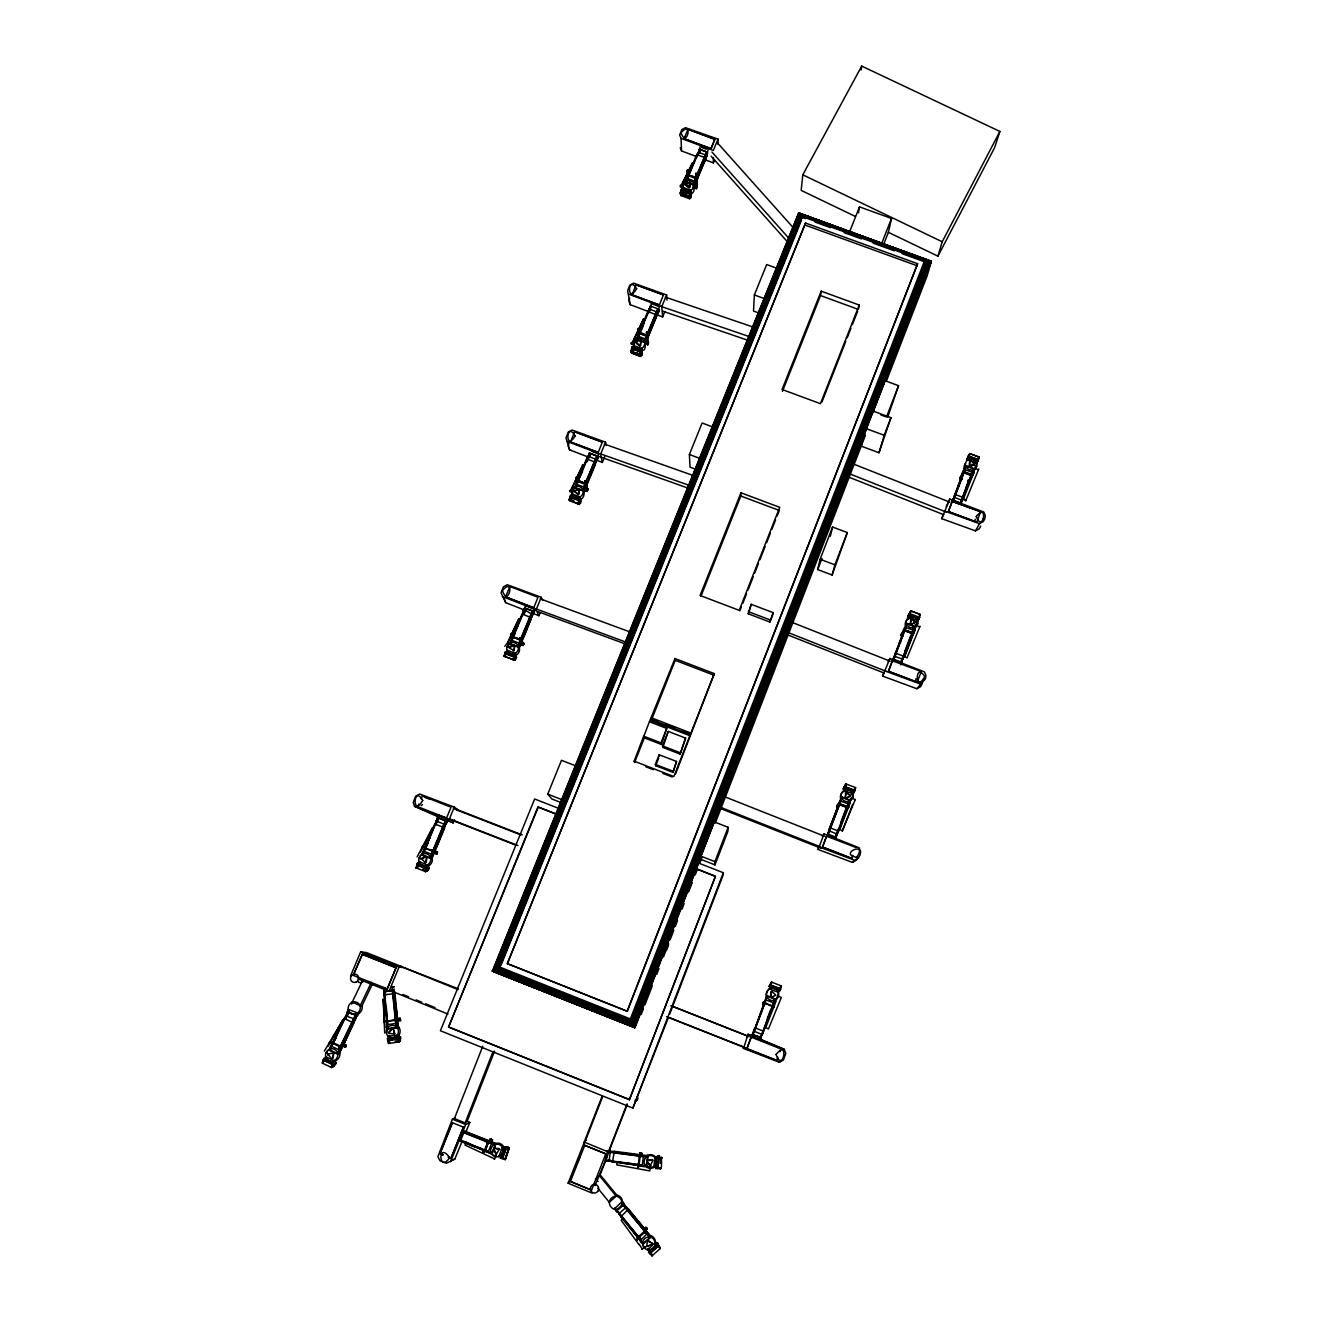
<?xml version="1.0" encoding="UTF-8"?>
<svg xmlns="http://www.w3.org/2000/svg" width="1322" height="1322" viewBox="0 0 1322 1322"><rect width="100%" height="100%" fill="white"/><g stroke="black" fill="none" stroke-linecap="round" stroke-linejoin="round"><path stroke-width="1.5" d="M443.548 826.2L444.506 828.101L443.382 826.134L445.415 826.035L444.423 824.085M444.374 824.151C450.703 823.474 442.242 818.847 446.291 823.903M975.438 465.493L975.421 468.484L976.594 466.088L975.553 466.055M648.259 313.43L648.276 310.62M649.052 311.513L649.251 308.637L649.796 311.133M649.218 311.562L649.069 308.72M649.846 309.612C650.49 308.29 649.647 303.845 649.994 309.679M656.885 315.941L656.059 313.347L656.158 317.693L644.64 345.604M657.811 309.728C658.092 322.485 656.571 303.102 658.488 312.108M851.038 798.141L852.095 798.174L852.855 793.911A6.693 6.593 43.8 0 0 845.204 789.812L844.527 790.887A6.66 6.56 43.9 0 0 840.544 798.455L841.189 797.414A6.693 6.593 43.7 0 1 845.204 789.812M384.719 1033.044L383.182 999.118L384.9 1027.524M386.619 1033.176L388.024 1027.128A7.023 6.742 -62.5 0 0 387.842 1036.2A7.023 6.742 -62.4 0 0 396.699 1036.084A7.023 6.742 -62.4 0 0 396.881 1027.012L398.6 1026.847A6.99 6.709 -62.5 0 1 398.434 1035.87M776.758 998.556L778.542 992.574A6.924 6.775 81.8 0 1 774.395 1000.506L774.097 1000.473M873.148 411.687L931.299 261.211L798.637 212.925L931.299 261.525L927.168 275.736L886.285 381.347M865.679 430.939L634.56 1027.739L492.346 971.026L635.072 1027.558L698.644 863.084L723.332 872.735L723.25 874.751L669.593 1014.371M700.957 596.189L740.816 496.014L740.964 492.776L779.716 507.318L739.196 610.334L700.082 595.495L740.964 492.776M697.058 156.921L697.223 153.666M777.386 268.465L766.677 264.549L754.35 294.955L753.523 311.067L758.778 312.984M698.594 153.236L698.793 149.865L699.239 153.154M698.743 153.286L698.974 149.915M400.004 1019.08L398.252 1018.485L400.417 1019.84L393.89 1020.402L400.169 1018.237M398.633 1020.931L398.517 1018.469M693.439 184.485L685.457 181.56L696.793 154.624L704.758 157.533L693.439 184.485L693.554 188.286L704.758 161.301L705.039 156.36L705.469 159.631L704.923 156.31M712.988 821.408L728.141 827.291L727.893 831.389L714.971 864.885L700.148 859.085M705.634 154.624L705.485 159.648M706.097 157.632L706.394 152.79M522.487 613.094C529.164 617.357 514.836 602.683 531.527 614.152L532.039 617.11M523.495 611.144L524.751 611.921L524.223 609.012L525.776 609.987L524.19 609.062M646.458 1246.464L647.863 1240.185L652.143 1243.258L651.961 1244.646L646.458 1246.464L651.961 1244.646M748.219 613.788L751.243 604.336L773.073 612.615L772.759 614.747L769.916 622.034L748.219 613.788L751.243 604.336M530.535 616.019L531.18 619.076L531.378 613.986M532.32 612.185L533.543 612.978M532.716 615.011C530.568 607.029 534.997 618.597 531.361 614.086M969.142 466.302L969.555 461.692L970.728 460.552L974.611 464.154L969.869 466.815L969.918 460.899M974.231 464.947L974.678 463.311M983.105 518.571L982.791 520.24M399.938 1036.812L400.384 1040.53L398.914 1042L388.288 1043.488L387.726 1038.497L398.335 1037.01L398.418 1039.109L388.618 1040.48L388.817 1038.348M909.982 624.149L911.536 618.448L915.468 622.166L910.726 624.662L910.726 618.795M915.171 622.728L915.535 621.29M844.89 797.827L846.411 792.208L850.377 796.059L845.634 798.372L845.568 792.572M850.178 796.373L850.459 795.15M888.318 232.308L937.926 256.154L994.574 147.75L999.895 131.44L861.713 66.1L802.785 174.818L801.182 190.385L855.251 216.395M770.329 996.755L771.8 991.219L775.832 995.235L771.09 997.317L770.957 991.599M507.318 963.688L805.528 223.038L917.617 263.722L627.322 1011.297L507.318 963.688L805.528 223.038M587.464 461.543L587.018 457.924L587.298 461.477M587.844 455.958L589.05 457.726M588.885 453.925L588.934 457.66M763.158 1031.077L763.224 1032.267M689.952 187.443L690.431 181.94L685.358 184.006L689.159 187.774L690.431 181.94M762.397 1034.482L763.058 1032.201M595.71 458.817L595.941 462.551L596.751 456.883L597.726 458.668L596.685 457.048M596.123 462.485L595.892 458.965M689.159 187.774L685.407 185.179L685.457 183.213M636.064 341.522L639.881 345.984L641.137 340.184L636.064 341.522L636.08 343.307L639.881 345.984M640.691 345.653L641.137 340.184M654.935 1157.576L659.133 1157.609L655.249 1156.783L653.746 1166.896L657.827 1167.871L659.397 1156.866M658.009 1167.888L655.629 1168.532L657.15 1156.552L659.529 1155.973L657.15 1156.552M657.282 1168.747L658.802 1156.767M660.24 1163.343L660.769 1159.262M574.178 490.958L579.449 488.727L578.243 494.478L574.178 490.958L578.243 494.478M574.392 491.701L574.277 490.098M579.053 494.131L579.449 488.727M638.46 1167.161L637.716 1166.219L639.055 1163.343M638.956 1156.618L641.104 1154.007L638.956 1156.618L640.476 1152.834L640.79 1156.717M638.129 1165.31L639.451 1155.61M639.418 1154.965L640.542 1153.065L640.195 1155.131M638.41 1167.276L638.592 1166.219M639.782 1156.717L641.286 1152.949M640.36 1153.776L640.476 1152.834M641.038 1155.18L642.128 1153.346L641.005 1155.246M609.789 1160.204L609.26 1161.013L646.161 1165.888L647.664 1156.122L610.45 1152.04L609.64 1150.801L607.938 1151.693L609.673 1150.999M612.532 1152.09L614.333 1151.412L612.499 1161.889L646.508 1166.368L648.127 1155.742L614.333 1151.297L612.499 1152.272L611.921 1151.297L610.367 1151.991L647.317 1156.915M606.269 1153.511L605.377 1160.138L642.277 1164.996L643.351 1156.717L608.417 1152.106M606.699 1153.164L605.658 1160.997L606.236 1160.121M606.715 1161.08L606.269 1159.84L606.831 1160.865M607.955 1151.693L607.509 1150.52L608.07 1151.495M609.145 1161.179L608.484 1160.105L606.798 1161.063M611.26 1161.658L610.698 1160.419L609.029 1161.179M609.045 1161.344L610.301 1151.776L614.3 1151.611M610.698 1160.419L611.442 1161.674L613.011 1160.733M612.086 1151.313L612.714 1152.106M509.069 647.549L513.729 644.723L514.754 645.78L514.109 650.573L509.383 648.077L509.185 646.673M514.109 650.573L514.44 645.252M968.481 457.809L968.233 459.692L976.165 462.65L977.222 461.048L968.431 457.908L969.092 456.173L977.817 459.428L977.156 461.163M769.916 622.034L773.073 612.615M425.403 862.588L421.123 858.474L425.783 856.441L426.956 857.201L426.262 862.225L424.957 862.39L426.262 862.225M426.246 856.656L421.007 859.383M425.816 862.01L426.51 856.987M909.42 615.226L908.28 618.911L908.544 616.977L917.352 620.315L919.996 614.4L911.139 611.045L908.71 616.944M845.237 786.127L846.229 784.062L843.552 791.415L845.105 786.623L854.095 790.093L853.401 791.961M820.549 295.566L821.193 291.154L859.25 305.052L858.358 309.398L820.549 295.566L782.426 391.411M777.716 992.227L781.021 985.832L779.683 990.641L781.418 985.981L771.519 982.064L769.454 988.939L778.014 992.211L779.864 988.492L770.478 984.923M769.701 988.906L770.726 984.873C769.387 989.98 769.685 983.733 771.503 982.064L770.809 983.287M393.031 992.425L394.435 991.417M656.819 311.612L656.951 315.793M861.118 69.967L861.713 66.1M969.092 456.173L967.357 460.238L970.133 453.793L978.858 457.048L976.71 463.84L977.371 462.122M385.33 990.327L383.644 991.351L385.528 992.541L383.909 993.599M754.796 1028.995L766.826 995.631L775.816 999.118L763.686 1031.309L754.812 1027.756L754.003 1029.855L754.647 1028.847M916.559 623.72L917.617 623.753L915.419 627.9L912.874 629.685L913.882 627.785A6.56 6.379 23.3 0 0 917.765 620.448L920.393 614.466L910.808 610.83L908.908 617.11M436.111 820.764L437.995 820.648L437.053 818.599M438.16 820.78L436.971 818.764M754.829 1028.913L753.391 1032.036M753.16 1033.325L754.218 1029.838M690.679 192.12L690.993 190.351L683.375 187.559L680.533 193.095L680.764 195.524L689.803 198.829L691.026 195.739M690.795 195.656L691.109 193.888M641.451 350.347L641.765 348.512L634.031 345.637L631.139 351.338L631.933 353.073L640.393 356.229L639.633 354.511L641.319 350.313L641.087 354.924M641.798 353.238L642.112 351.404M570.46 500.939L569.369 499.832L572.343 493.998L580.176 496.956L577.995 503.12L579.036 504.211L580.325 500.972M579.515 498.824L579.747 502.856L580.176 496.956M356.262 1018.089C356.213 1021.047 341.588 1013.61 347.306 1016.288M858.424 212.842L859.498 206.876L891.507 218.46L888.45 232.16L884.088 243.231M515.299 653.365L514.225 657.216L505.483 653.828L507.351 650.292L515.299 653.365L516.241 654.952L514.407 660.091L503.946 656.175L505.665 651.696M427.518 864.952L426.411 868.918L417.521 865.381L419.438 861.746L427.518 864.952L428.89 865.563L427.188 869.265M690.332 192.153L690.117 197.292L686.647 196.02L686.581 194.631M690.117 197.292L690.448 195.524M902.959 658.025L903.57 657.166L902.232 659.975M641.104 350.347L640.757 352.181L632.247 349.008L632.957 347.306M901.802 661.347L900.695 664.041M327.625 1055.055L327.823 1054.113L333.987 1052.775L332.962 1057.964L331.458 1058.393L327.823 1054.113M333.293 1052.18L332.962 1057.964M514.225 657.216L514.622 655.266L515.877 656.902L514.82 655.282L513.052 659.695L514.803 660.306L516.109 657.001L515.134 655.365L513.366 659.777L514.803 660.306L503.897 656.109L505.335 656.588M515.514 656.77L514.77 658.092M426.411 868.918L426.841 866.885M629.569 298.326L628.958 301.284L630.28 304.704L649.317 311.893M568.923 443.267L568.278 446.307L569.617 449.844L588.885 457.263M894.878 654.935L895.44 654.06L893.903 657.794L906.942 623.852L914.708 626.81L902.496 659.182M894.449 656.208L902.794 659.265M817.69 569.567L820.103 559.256L832.563 527.032L847.319 532.568L832.133 575.02L817.69 569.567L821.987 558.462M335.127 1062.31L336.003 1060.376L334.152 1060.707L331.376 1067.35L333.706 1065.879M435.087 852.64L436.624 854.144L432.525 851.599M657.464 1244.134L657.794 1242.812L658.819 1245.803L657.464 1244.134L648.54 1252.149L649.895 1253.818L650.259 1252.446M830.315 536.236L832.563 527.032M435.731 852.062L437.565 851.913L437.02 853.401L431.616 849.848L436.293 852.211L432.707 851.649M645.268 1247.026L644.706 1248.051L643.054 1245.423L642.608 1242.069A7.271 6.941 -85.8 0 0 647.582 1249.934A7.271 6.941 -85.7 0 0 655.134 1244.68L655.481 1243.308A7.221 6.907 -85.7 0 0 650.523 1235.508L650.16 1236.814A7.271 6.941 -85.8 0 0 642.608 1242.069L642.509 1242.663M656.852 1244.597L658.207 1246.266L650.556 1253.14L648.177 1249.554L655.448 1242.102L657.133 1243.44L660.306 1248.447L652.01 1255.9L648.738 1251.967L649.102 1250.662L652.027 1255.85L651.548 1253.57M523.198 644.558L521.463 644.938L521.595 643.946L523.545 644.591L519.728 637.584L523.842 643.88L521.893 643.236L523.958 643.417L522.14 643.649M838.098 832.166L850.244 800.207L841.651 796.869L829.406 828.613L841.651 796.869M865.728 428.46L861.134 446.109L878.998 452.752L890.962 417.669L872.553 410.861L865.728 428.46L884.187 435.285L878.998 452.752M650.755 1252.413L649.846 1249.984L649.069 1251.62L652.357 1255.553M836.33 836.33L837.702 831.885M836.314 836.082L837.322 834.232M836.512 834.793L838.115 832.1M324.898 1058.625L323.973 1060.541L332.797 1064.722L333.342 1062.624M585.596 489.603L586.985 491.288L585.415 490.693L587.166 490.198L583.283 488.892M586.043 489.504L586.274 488.611L587.844 489.223L587.612 490.098L583.167 488.496M652.143 1243.258L647.003 1240.614M649.185 1251.521L649.532 1250.265M648.54 1252.149L648.904 1250.794M832.133 575.02L834.893 564.825L847.319 532.568M646.706 343.142L646.97 342.216M647.648 344.563L647.912 343.637M648.177 1249.554L648.524 1248.315M923.599 679.739L923.83 678.88M697.008 186.733L694.661 188.418L695.455 185.559M647.582 1249.934L647.962 1248.546M828.894 830.778L829.522 828.613M828.25 833.174L828.729 830.712L837.355 834.182L849.716 800.454L841.85 797.397L828.894 830.943M345.868 1046.545L345.356 1047.321L343.786 1045.834L345.67 1046.826M346.232 1045.785L344.513 1044.33L343.423 1046.594M960.681 503.732L953.278 500.955L965.11 469.641L972.182 472.268L960.367 503.599M883.955 380.323L898.547 385.694L887.706 417.091M761.389 1036.613L760.712 1037.572L763.025 1032.3M761.571 1035.291L760.2 1040.579L761.241 1037.82L757.523 1036.2M761.753 1035.374L762.579 1033.176M647.053 1234.484L622.844 1204.887L616.663 1210.39L640.873 1240.019L647.383 1233.376M937.926 256.154L942.206 241.761L999.895 131.44M641.98 1249.389L645.186 1246.762M646.21 1227.527L644.211 1228.32L646.987 1228.254L644.987 1233.096L645.681 1228.419L644.987 1233.096M646.441 1227.593L644.442 1232.418M901.835 661.281L901.257 662.025L903.356 657.216M641.467 1242.845L630.792 1228.022M638.956 1244.597L621.109 1220.173L623.604 1218.454M642.889 1226.799L623.29 1203.912M637.535 1236.533L637.105 1240.152L638.741 1236.698M637.105 1240.152L638.08 1237.194M967.737 480.316L969.505 480.431M959.987 478.911L961.424 480.002L961.722 479.126M962.135 478.217L960.532 477.622L962.3 477.738M836.991 806.701L838.445 807.94L837.123 806.47L836.71 807.445L837.685 804.999M837.404 805.742L839.288 805.726L837.256 805.974M762.959 1004.026L764.645 1004.703M763.571 1002.506L762.943 1004.026M392.75 990.095L394.171 989.021M392.337 987.831L393.956 986.708M655.629 1168.532L655.96 1167.607M656.059 1166.797L655.662 1168.251L660.62 1168.863L659.661 1167.855L660.62 1168.863C662.471 1167.673 660.653 1154.354 662.041 1157.708L657.084 1157.13L657.398 1156.32M656.109 1166.368L657.827 1167.871M777.832 1057.137L776.692 1060.31L746.93 1048.462L751.177 1037.142L780.889 1048.941L779.881 1051.734M855.83 847.435L826.564 836.198L822.482 847.055L851.715 858.408L852.905 855.317M917.22 682.202L921.236 671.543L892.367 660.802L888.45 671.279L917.22 682.202L888.45 671.279M976.743 522.124L980.643 511.73L952.171 501.418L948.37 511.548L976.743 522.124L948.37 511.548M855.218 787.548L852.426 792.721L854.095 790.093L853.483 791.019M917.534 620.299L918.691 617.143M854.524 789.779L855.615 787.648L853.301 793.068L855.615 787.648L845.882 783.88L843.601 789.317L845.882 783.88L844.857 785.979M976.528 463.658L979.272 457.065L969.819 453.562L968.249 457.148M977.751 461.13L979.272 457.065L977.652 460.651M656.092 1157.659A7.106 6.858 -84.9 0 0 647.45 1155.378L647.069 1156.254A7.155 6.891 -85 0 0 644.806 1165.277A7.155 6.891 -84.9 0 0 653.481 1167.574L653.828 1166.632L650.573 1167.376L649.697 1170.895L616.73 1164.847L617.49 1161.873L645.02 1166.83M746.88 1037.439L748.103 1034.184L753.639 1036.431M922.194 683.805L920.624 686.63L916.857 688.729L882.6 676.104L883.906 672.667M980.726 526.123L979.205 528.85L975.504 530.882L941.743 518.67L942.983 515.349M759.192 1038.695L784.26 1049.321L785.78 1053.386L783.467 1059.98L779.451 1062.293L743.493 1048.445L748.103 1034.184M819.161 846.939L824.069 833.868L859.118 847.782L860.639 851.682L860.06 855.053L858.424 858.011L852.326 862.374L817.558 849.286L819.161 846.939L854.491 860.225M882.6 676.104L889.937 658.455L924.458 671.873L925.978 675.641L925.417 678.88L916.857 688.729M941.743 518.67L949.791 499.072L983.816 512.044L985.336 515.679L984.807 518.819L983.271 521.595L979.503 523.644L975.504 530.882M746.947 1048.495L751.193 1037.175M769.9 986.89L771.883 982.213L771.205 983.436M822.482 847.055L826.614 836.115M888.533 671.097L892.466 660.62M948.485 511.317L952.286 501.17M918.245 618.663L918.906 616.862L916.989 620.183M918.724 618.878L918.046 620.662L919.732 616.994L916.724 622.381M854.21 792.159L854.904 790.308L853.516 793.2L854.21 792.159L843.717 788.11L843.072 789.151L844.411 786.243L843.717 788.11M779.93 990.74L780.658 988.79L779.616 990.756L768.991 986.543L769.982 984.559L769.255 986.509M967.225 458.354L966.58 460.073L968.464 455.693L967.803 457.429L977.999 461.213M902.083 634.593L901.274 634.279L902.364 633.882M908.445 614.978L907.768 616.779L909.404 613.077L908.726 614.879L919.054 618.779M837.57 806.552L837.024 805.495L839.916 802.537M965.523 463.411A6.412 6.131 18.1 0 0 964.25 468.748L960.945 477.853M964.729 468.153L953.972 496.907L954.831 495.271M763.158 1002.324L774.229 1006.538L773.932 1007.331L763.158 1002.324L764.48 1003.563M903.223 632.18L905.487 627.735L904.661 627.421L905.223 628.462L902.232 634.296M954.17 496.89L965.919 465.592L974.264 468.699L960.466 503.781L961.524 502.244M836.743 806.238L839.09 802.206M906.76 623.323L894.697 654.869L895.49 653.118L903.984 656.356L915.221 626.529L906.76 623.323L905.355 625.736A6.527 6.346 23.5 0 1 909.222 618.448M910.065 613.507L909.387 615.308L918.41 618.63L917.204 620.233M952.964 501.253L963.358 473.739M826.614 836.644L827.622 833.984L836.248 837.355M893.639 659.414L906.942 623.852M752.284 1034.101L751.425 1037.076L752.995 1033.259L752.532 1034.3L761.241 1037.82M905.917 627.454L893.689 659.827L900.877 662.57L913.089 630.181L905.917 627.454L905.091 629.074M767.074 995.631L754.085 1031.094L767.289 996.16L775.303 999.349L762.133 1034.3L775.023 999.333M900.398 642.575L900.679 641.864M828.101 834.678L840.792 801.115L848.063 803.941L835.405 837.52L827.622 835.388L840.792 801.115M752.978 1034.961L766.182 999.994L773.585 1002.952L760.414 1037.919L752.829 1034.779M965.539 488.892L968.96 479.836M962.78 496.56L969.009 480.035M900.778 662.14L902.926 656.456M905.074 650.755L910.792 635.568M834.876 838.231L838.379 828.944M841.172 821.507L846.08 808.502M767.305 1018.568L770.478 1010.14M968.795 481.258L969.604 481.555L969.059 480.58M972.992 472.665L974.066 472.268L969.307 480.828M900.761 664.916L901.72 662.355L893.226 659.116L892.35 660.802L895.242 654.093M913.799 630.891L914.345 631.933L913.799 630.891L910.412 637.419M845.865 809.775L849.187 806.139L846.245 808.882M846.675 810.089L849.187 806.139M960.747 478.25L960.218 477.275L962.201 477.936M714.971 864.885L714.905 861.614L728.141 827.291M898.547 385.694L886.467 416.992L880.997 414.959M884.187 435.285L890.962 417.669M629.388 1099.722L715.417 876.255L696.413 868.818L715.417 876.453L629.388 1099.722L448.538 1027.111L537.955 806.866L556.711 814.203M559.008 808.519L534.633 799L440.408 1030.747L632.874 1108.084L723.332 872.735M668.122 1018.204L632.874 1108.084M505.384 1147.314L502.41 1147.331L499.022 1156.089L505.384 1159.229L508.937 1148.405L505.962 1156.089M500.427 1158.138L503.484 1158.039L500.427 1158.138L504.773 1146.868L507.813 1146.835L504.773 1146.868M505.219 1158.022L505.235 1159.642L509.135 1147.975L505.186 1159.675L500.526 1157.874L504.558 1147.413L509.218 1149.215L509.086 1148.008L505.648 1146.653L502.922 1148.471A7.155 6.858 -73.8 0 1 498.559 1156.684A7.155 6.858 -73.8 0 1 490.726 1152.354A7.155 6.858 -73.9 0 1 495.089 1144.141L496.295 1143.332A7.122 6.825 -73.9 0 1 504.079 1147.645M501.963 1158.75L506.309 1147.479M500.823 1157.262L502.74 1158.022L506.475 1148.372L504.541 1147.612M929.449 260.88L633.271 1025.228L634.477 1027.657L931.118 260.979L924.061 262.549L924.557 260.814L630.33 1019.08L633.271 1025.228L494.362 969.885L492.346 971.026L634.296 1027.343L931.299 261.525L798.455 213.024M930.738 260.847L634.031 1026.83L492.957 970.629L798.885 213.007L802.206 218.312L802.404 216.478L499.716 967.076L630.544 1019.014M641.22 1014.42L643.434 1008.686M644.921 1004.852L652.324 985.733M656.753 974.264L658.984 968.53M663.429 957.045L668.602 943.66M670.089 939.843L673.79 930.275M675.261 926.458L677.492 920.707M681.937 909.239L684.152 903.504M688.597 892.019L692.298 882.468M695.256 874.817L697.471 869.083M699.702 863.332L701.932 857.565M715.318 823.011L865.464 435.12M666.354 950.501L668.585 944.734M455.33 1117.801L452.438 1119.139L437.879 1156.601L440.028 1160.832L446.456 1163.294L454.867 1158.997L462.336 1140.704M486.182 1150.933L483.373 1152.817L483.108 1151.512M490.346 1140.109L486.463 1142.588L490.875 1139.118L490.528 1139.994M483.373 1152.817L482.943 1151.611M487.223 1142.886L487.57 1141.993M487.901 1141.663L484.199 1150.784L485.157 1150.95L488.661 1141.96M484.959 1151.082L488.462 1142.092M490.098 1141.283L490.214 1139.085L491.073 1139.333L489.338 1140.969M490.247 1142.952L491.635 1139.415L486.463 1142.588M491.14 1141.398L491.834 1139.63L491.718 1141.811L490.859 1141.58L491.817 1141.762M627.058 1011.33L917.617 263.722M974.033 471.987L963.259 499.501L963.738 498.526M963.308 499.402L965.771 500.674L978.809 468.93M842.345 830.894L839.817 829.522L850.096 803.032M904.843 655.993L915.154 629.421L914.758 630.148L904.463 656.67L907.008 657.91L920.029 626.264M852.673 804.354L842.329 830.927L855.351 799.364M494.593 1051.122L467.195 1121.139L465.146 1122.923L454.404 1118.577L482.778 1046.231M583.564 1143.712L602.27 1095.872M585.464 1140.655L602.502 1097.062M608.417 1151.71L627.091 1103.82M609.359 1150.487L627.107 1104.928M465.146 1122.923L492.726 1052.411M459.412 1140.374L491.916 1153.28L495.205 1144.835L462.667 1131.929L465.179 1131.45L462.849 1131.996M463.989 1132.062L495.684 1144.637L492.115 1153.842L460.387 1141.25L463.989 1132.062L465.294 1131.351L496.841 1143.861M689.621 735.594L689.473 734.354L650.854 719.465L651.184 720.754L689.621 735.594L690.117 732.752L651.498 717.863M661.38 744.451L666.751 728.422L649.416 721.746L674.98 658.554L714.31 673.609L673.84 776.543L634.147 761.158L643.665 736.189L661.017 742.881L661.38 744.451L644.31 737.858L643.946 736.569M859.25 305.052L820.45 403.689L782.062 389.478L821.193 291.154M675.559 773.932L714.31 673.609M739.808 610.946L741.295 607.162M742.782 603.361L746.517 593.875M748.004 590.091L753.226 576.822M754.713 573.021L758.431 563.536M759.935 559.751L765.141 546.482M766.644 542.681L770.362 533.212M771.85 529.411L775.584 519.926M777.072 516.142L779.319 510.457L740.816 496.014M822.036 401.789L845.75 341.456M847.237 337.688L850.938 328.253M852.426 324.485L857.614 311.281M584.803 1145.216L570.426 1181.455L591.512 1190.18L605.807 1153.858L584.688 1145.348L605.807 1153.858M595.049 1185.636L610.07 1149.363M599.973 1175.109L607.178 1156.733M672.981 772.412L676.534 761.455L659.149 754.73L655.332 764.38L655.679 765.702L672.981 772.412L676.534 761.455M680.152 754.102L685.606 738.106L668.254 731.413L662.52 745.889L662.867 747.426L680.152 754.102L685.606 738.106M881.179 244.735L891.507 218.46M689.473 734.354L690.117 732.752M592.107 1193.122L568.113 1183.19L584.341 1142.125L586.555 1139.696M577.863 1161.707L580.028 1156.205M651.019 1165.541L650.077 1165.674L653.118 1160.303L647.301 1160.518L652.539 1159.526M632.841 349.9L631.586 353.073L640.773 356.494L642.013 353.321M428.328 867.529L425.552 871.661L415.852 867.81L417.686 863.249M427.32 867.083L425.486 871.644L427.403 871.115L428.758 867.711M580.705 501.203L579.433 504.442L570.129 500.906L568.989 499.6L570.707 495.304M661.017 742.881L666.751 728.422M655.679 765.702L658.72 758.018M662.867 747.426L668.254 731.413M681.111 195.491L682.334 192.401M643.764 736.503L649.416 721.746M644.392 737.808L634.61 762.414L634.147 761.158M674.98 658.554L675.212 660.356L651.812 719.168L657.579 721.382M849.831 231.218L859.498 206.876M960.598 477.341L959.921 479.208L961.524 479.803L961.871 478.911L960.268 478.316M639.98 354.511C641.715 359.716 638.443 350.875 641.666 350.313L632.445 346.876L630.759 351.074L631.586 353.073L630.776 351.206L641.814 355.321L641.765 348.512M448.241 1157.13L451.083 1158.122L463.46 1127.121L452.306 1122.742L439.896 1153.742L442.953 1154.982M452.455 1122.675L440.044 1153.643L443.101 1154.883M450.934 1158.221L463.46 1127.121M650.077 1165.674L646.937 1161.427L647.416 1160.253M901.29 635.436L903.257 635.204M901.687 634.312L902.017 633.453M416.281 867.976L418.116 863.415M690.563 192.087L688.911 196.168L689.44 198.548M504.31 656.307L506.078 651.895M425.172 871.512L427.006 866.951L429.32 867.926L428.526 869.81L427.039 869.165L427.832 867.282L417.438 863.15L416.645 865.034M968.729 482.497L969.406 480.63M635.072 1027.558L492.362 971.075L798.637 212.925L931.299 261.525M799.595 213.767L494.362 969.885L499.716 967.076M501.038 965.225L801.429 220.229M910.561 637.981L910.296 638.708M910.61 637.7L910.957 636.857M763.521 1002.489L765.521 1002.39M448.538 1027.111L538.252 807.18L555.108 813.774M561.024 802.57L551.885 799L547.754 794.125L561.47 760.315L576.425 766.116M695.372 469.145L690.051 467.145L689.373 454.487L702.131 422.99L713.021 427.056M846.196 810.006L845.766 810.964M450.505 1161.724L465.708 1124.493L469.822 1122.395L466.633 1121.106M466.088 1131.549L469.822 1122.395M894.135 656.885L894.465 656.125M454.438 819.789L453.149 822.912L448.902 820.152L454.289 807.147L419.702 794.01L415.703 796.175L413.208 802.437L414.546 806.304L438.127 816.864M540.169 612.73L538.93 615.722L536.104 609.756L541.276 597.313L507.318 584.737L503.418 586.836L501.038 592.818L505.715 602.683L526.007 610.648M594.669 459.494L602.369 462.469L600.585 454.239L605.575 442.192L572.096 430.03L568.278 432.046L565.965 437.846L569.617 449.844M656.918 314.768L662.619 316.933L661.777 306.621L666.619 294.955L633.585 283.172L629.834 285.122L627.603 290.741L630.28 304.704M602.369 462.469L604.749 456.718M662.619 316.933L664.933 311.364M396.038 967.704L387.28 988.873L396.038 967.704L362.377 954.253L353.222 975.339L387.28 988.873M357.932 978.825L389.015 991.285L398.996 967.175L402.45 967.489M418.892 804.024L417.95 806.75L446.572 817.988L451.05 807.197L422.313 795.877L421.206 798.951M533.774 607.806L537.971 597.28L509.879 586.522L505.566 596.85L533.774 607.806L505.566 596.85M598.238 452.421L602.336 442.143L574.624 431.749L570.526 442.011L598.238 452.421L570.526 442.011M659.43 304.952L663.429 294.905L636.08 284.841L632.081 294.856L659.43 304.952L632.081 294.856M579.879 498.956L579.152 500.708L570.526 497.436L571.22 495.585M580.54 499.038L580.49 503.236L580.54 499.038L570.476 495.221L570.476 499.435L573.814 500.691M515.63 655.547L514.886 657.365L515.894 659.05L516.654 657.249L515.63 655.547L505.434 651.597L504.673 653.415L505.748 655.134M350.611 975.884L360.658 951.857L366.458 952.567L402.285 966.878M362.377 954.253L353.222 975.339M632.213 346.794L631.933 351.635L632.213 346.794L642.145 350.495L641.814 355.321M585.514 483.274L577.483 480.233L577.301 481.324L585.332 484.381M525.512 610.004L524.537 608.07L525.594 605.542M650.953 306.06L638.311 336.284L645.169 338.845L657.811 308.604L658.059 311.513M589.81 453.149L576.756 484.331L583.713 486.975L596.751 455.776L589.81 453.149L590.356 455.479M434.789 823.937L421.784 855.004L430.278 858.375L443.25 827.291L434.789 823.937L436.21 824.796M438.805 818.599L437.367 817.707L438.474 815.063L446.935 818.401L445.828 821.045L447.233 821.937L448.323 819.31M641.236 330.467L643.269 325.625M436.442 821.094L422.329 854.789L430.129 857.879L444.192 824.168L436.442 821.094L437.764 821.92M704.031 159.351L713.384 162.854L714.524 160.144M646.904 341.72L646.161 344.48L646.64 331.839L648.292 343.538L643.979 341.935M583.465 488.264L586.638 489.471L584.836 480.712L587.811 489.471L587.034 489.173M647.416 332.119L646.342 332.516M587.53 490.165L585.646 481.01M656.737 311.86L644.095 342.117L636.659 339.341L649.317 309.1L656.737 311.86L657.017 314.917L644.442 345.059M644.293 342.481L655.943 314.586L647.846 311.579L636.179 339.457L646.689 342.894M659.546 309.91L658.554 312.273L659.265 306.588L651.168 303.581L650.507 309.282M432.129 850.922L437.334 852.657L435.814 851.203M532.419 610.797L518.951 643.054L511.895 640.327L525.396 608.087L532.419 610.797L533.791 613.193L534.832 610.665L533.923 608.748L532.865 611.276L524.537 608.07M595.644 459.131L582.589 490.379L575.053 487.504L588.108 456.288L595.644 459.131L596.189 461.576L583.977 490.859M594.801 461.973L582.771 490.776L574.541 487.653L586.588 458.866L594.801 461.973L595.396 464.551L583.432 493.222M598.816 456.387L597.792 458.833L598.222 453.727M445.431 820.483L431.369 854.177L424.18 851.318L438.26 817.64L446.654 821.259L441.978 832.447M517.96 647.02L530.37 617.258L522.058 614.052L509.614 643.781L517.96 647.02L518.935 648.738L531.213 618.993L530.37 617.258M645.483 341.638L657.282 313.397M586.902 483.174L590.736 472.714L587.629 482.563M589.348 477.292L589.331 476.3M648.226 335.391L650.639 329.542M585.051 487.339L597.263 458.09M519.827 644.591L523.776 635.155M525.346 631.371L527.709 625.703M529.296 621.918L533.245 612.483M518.72 648.21L532.138 616.069L531.262 614.3L517.794 646.574L510.143 643.616L523.644 611.359L524.537 613.144M595.28 464.501L594.95 460.734L595.925 462.452M432.641 854.805L440.424 836.165M431.484 858.54L445.497 824.978L444.192 824.168M586.175 488.215L585.464 490.892L586.324 488.81M431.716 859.069L444.622 828.134L443.25 827.291M521.843 644.359L523.429 644.987L521.298 644.657L522.438 642.938M586.638 489.471L584.836 480.712M435.12 853.549C437.532 847.865 433.765 854.97 435.417 852.806M519.728 637.584L522.587 643.996L519.43 638.311M648.474 342.299L647.714 345.059L648.573 342.861L646.937 341.968L648.259 343.72L646.342 343.059L646.094 343.968L647.995 344.381L646.128 344.232M587.745 488.826L587.034 491.487L587.893 489.421M523.793 643.136L523.132 645.698L523.495 643.847M682.317 189.211L690.695 192.285L690.001 193.921L681.623 190.864L682.301 189.063M681.094 194.136L681.607 188.649L691.373 192.219L690.828 197.689L681.094 194.136L681.772 192.5L686.63 194.284M696 173.232L696.066 186.369L696 173.232L697.107 186.617L696.198 188.98L696.991 186.121M692.596 185.708L696.843 187.261L696.777 173.529M705.535 154.922L693.257 184.155L685.92 181.478L698.231 152.245L705.535 154.922L705.584 158.623L693.372 187.741M707.088 156.095L707.997 149.783M699.09 173.479L699.355 172.521M694.38 184.419L706.609 155.302M690.695 193.871L691.373 192.219M704.576 161.317L704.89 156.31M707.022 155.913L706.46 152.641L706.873 155.847M710.972 148.874L714.905 139.091L687.985 129.308L684.036 138.645L710.972 148.874L714.905 139.091M638.493 336.581L637.882 328.583L639.204 333.243M577.136 483.274L575.681 478.035L576.871 477.986M512.242 637.964L510.738 634.114L513.267 637.419M718.044 139.141L713.318 150.411L681.012 138.347L679.673 134.993L681.838 129.573L685.523 127.689L718.044 139.141L718.044 144.544M638.675 328.864L637.601 329.244M425.585 848.691L422.462 846.212L426.56 848.179M576.772 477.639L575.681 478.035M511.548 634.428L510.441 634.824M423.288 846.543L422.148 846.972M577.483 480.233L585.233 483.968M628.115 1210.241L650.457 1237.541L643.153 1244.085L620.811 1216.752L628.594 1209.118L650.804 1236.285M646.508 1166.368L646.871 1165.492M954.947 495.453L952.534 500.708M962.218 500.427L954.087 497.254L952.699 500.774M753.16 1032.135L753.788 1031.16L762.364 1034.581L761.72 1035.44M836.115 836.099L835.355 838.131M687.523 178.536L699.817 149.336L706.559 151.799L694.281 181.015L687.523 178.536L687.39 170.092L688.118 177.545M688.167 170.373L687.11 170.753M700.115 150.923L699.156 153.203L700.032 146.891M646.161 1165.888L646.508 1165.062M684.052 139.074L685.011 136.794M645.4 1165.343L650.027 1167.078M961.474 502.41L963.011 498.295M646.937 1161.427L650.193 1165.409M644.806 1165.277L650.259 1168.218M968.299 457.032L969.819 453.562L967.126 460.155M620.811 1216.752L621.323 1215.596L640.922 1239.59M623.637 1204.788L624.149 1203.664L622.249 1201.351L614.433 1208.952L616.333 1211.283L623.637 1204.788L621.737 1202.458M977.338 460.403L978.858 457.048M619.456 1212.72L618.977 1213.794L643.203 1243.457L649.895 1237.442L625.554 1207.647M335.276 1062.442L333.788 1062.938L324.237 1058.41L322.105 1063.02L331.657 1067.548L334.152 1066.028L335.722 1062.607M597.792 1188.181L609.31 1202.276A7.205 6.924 -83 0 0 615.127 1209.382A7.205 6.924 -83 0 0 622.001 1203.251L622.53 1202.128A7.172 6.874 -83 0 0 616.746 1195.071L600.188 1174.845L595.429 1179.472M322.551 1063.169L326.137 1056.906L334.152 1060.707M333.788 1062.938L331.657 1067.548L334.152 1066.028M639.022 1165.277L640.261 1155.709L639.088 1155.659M946.255 506.657L949.791 499.072M959.954 477.953L965.506 466.071A6.445 6.164 18 0 1 969.274 458.982A6.445 6.164 18 0 1 976.743 462.799A6.445 6.164 17.9 0 1 972.959 469.905L972.827 470.186M960.516 477.539L960.003 479.01M637.584 1167.177L639.005 1164.137M961.193 477.159L965.06 468.913L964.25 468.616M616.333 1211.283L616.878 1210.142L617.159 1212.175L618.564 1211.729M957.888 486.166L958.599 484.678M970.728 460.552L969.555 461.692M892.598 660.95L893.854 658.257M958.169 487.339L958.648 486.314M954.286 497.436L953.195 499.716L966.101 466.137L973.752 468.996L960.83 502.575M969.869 466.815L974.611 464.154M332.797 1064.722L333.722 1062.805M335.375 1064.739L336.3 1062.822L334.284 1063.169L333.375 1065.102L334.565 1064.408M323.08 1060.227L323.989 1058.311L334.284 1063.169M346.017 1018.353L344.117 1018.469L328.93 1050.065L337.341 1054.064L339.291 1053.75L354.279 1022.187L352.627 1021.344L354.114 1022.121M357.403 1015.99L347.124 1012.14L348.413 1009.446L358.692 1013.313C359.171 1016.502 351.834 1016.816 356.345 1017.99M332.747 1042.38L332.053 1043.174L340.597 1047.024L340.96 1046.264L332.417 1042.414M334.664 1038.745L339.076 1029.574M372.391 984.113L362.046 1005.712A6.974 6.676 -59.6 0 1 358.13 1013.891L356.213 1013.991A7.007 6.709 -59.6 0 1 348.297 1010.256A7.007 6.709 -59.6 0 1 352.247 1002.043L362.674 980.346M338.614 1046.578L339.06 1047.735L344.926 1045.735L338.614 1046.578L346.034 1046.066L344.15 1045.091L344.678 1044.297M355.172 1015.412L338.746 1049.685L331.624 1046.313L348.083 1012.057L356.841 1015.329L350.809 1027.888M356.213 1013.991A7.007 6.709 -59.5 0 0 360.162 1005.761L371.449 982.246M337.341 1054.064L352.511 1022.435L354.379 1022.286M355.519 1016.106L356.808 1013.412M347.603 1033.606L343.935 1042.463M340.481 1049.437L343.918 1042.248M346.876 1036.018L347.389 1035.258M339.076 1053.221L355.453 1019.08L353.685 1019.196L337.226 1053.502L329.509 1049.85L345.984 1015.577L347.785 1015.478M346.133 1045.091C343.307 1050.924 347.851 1043.174 345.769 1045.851M330.269 1043.405L329.542 1042.281L333.061 1041.868M329.988 1043.438L329.542 1042.281M642.062 1153.478L639.633 1153.148L641.253 1153.362M976.694 461.742L977.156 460.8M976.049 463.477L977.222 461.048M614.433 1208.952L614.978 1207.829M971.075 474.532L972.182 472.268M972.298 472.384L973.455 470.004M973.025 471.243L974.264 468.699M970.794 477.027L973.256 471.971M969.604 481.555L974.066 472.268M966.349 489.322L967.076 487.835M417.091 856.904L432.608 827.589M430.162 837.553L422.247 853.599L423.503 854.276M422.792 853.847L428.064 843.188M510.209 643.797L511.911 640.228M507.747 642.492L518.72 619.01L507.747 642.492L504.773 646.26M515.035 632.577L509.78 643.103L511.102 645.252M965.721 500.774L966.217 499.799M577.185 482.166L574.789 488.462L577.466 483.174M578.97 478.63L582.523 471.541M574.756 488.363L577.433 483.075M609.888 1201.153L609.31 1202.276A7.221 6.924 -83 0 1 616.201 1196.146L616.746 1195.071M901.274 634.279L904.661 627.421M640.526 330.748L636.08 340.894L638.823 335.491M888.153 661.942L889.937 658.455M901.968 635.304L902.513 634.23M898.696 643.913L899.241 642.872M910.428 619.374L911.536 618.448M635.799 1154.75L625.934 1153.445M829.059 831.009L827.308 834.992L827.919 832.827M910.726 624.662L915.468 622.166M687.936 176.834L685.077 182.32L685.407 185.179M777.039 998.573L778.129 995.929M683.309 188.054L680.417 186.584L692.315 164.275M849.038 800.14L852.74 797.249L848.179 802.537L848.856 801.529A6.693 6.593 43.6 0 0 852.855 793.911M494.279 1159.262L496.461 1155.626M952.484 500.823L954.253 497.27M974.165 470.83L976.594 466.088M918.03 618.531L918.906 616.862M466.418 1142.34L464.98 1145.05L494.692 1158.948M913.783 628.512L914.708 626.81M913.899 628.76L913.502 629.487L913.105 628.247M915.221 626.529L903.058 658.025L903.984 656.356M917.617 623.753L915.65 625.438M910.528 638.559L911.106 637.501M914.626 631.205L911.073 638.014L910.263 637.7M907.272 647.185L907.834 646.144M980.643 511.73L952.171 501.418M900.794 664.024L901.72 662.355M857.796 857.284L856.193 860.192L852.326 862.374M330.55 1047.85L332.566 1044.33M334.449 1040.827L336.466 1037.307M336.647 1035.622L330.632 1047.85M624.628 1163.377L630.825 1163.624M572.343 487.091L569.848 491.437L572.823 492.99L572.046 490.726L575.913 486.347A6.445 6.213 -12.2 0 1 583.217 490.198L583.911 492.742A6.412 6.197 -12.2 0 1 579.846 499.848M634.196 345.373L631.272 343.852L633.684 339.655M633.916 344.166L635.023 340.2L637.518 338.184A6.329 6.032 -4.9 0 1 644.739 341.902L645.103 345.158A6.296 5.999 -5 0 1 643.665 350.363M684.185 188.17L683.177 188.137L683.028 184.584L686.779 180.304A6.23 5.833 -1.5 0 1 693.885 183.907L694 187.889A6.197 5.8 -1.5 0 1 690.167 194.532M844.775 787.168L843.849 789.399M779.286 990.492L779.583 988.526M327.261 1053.204L326.154 1053.105L327.806 1050.511M837.95 805.66L839.635 803.28L838.792 802.966M845.369 792.886L846.411 792.208M976.793 461.031L977.817 459.428M612.499 1161.889L613.044 1161.013M845.634 798.372L850.377 796.059M591.512 1190.18L570.426 1181.455M851.682 794.572L853.434 791.911L852.789 792.87M822.383 836.413L824.069 833.868M916.278 621.951L917.352 620.315M417.521 865.381L418.677 863.646M505.483 653.828L506.607 652.159M570.526 497.436L571.616 495.833M849.104 801.38L849.716 800.454M849.567 801.182L850.244 800.207M633.321 347.438L632.61 351.768L633.668 350.214M852.095 798.174L852.74 797.249M681.623 190.864L682.664 189.343M587.794 489.024L586.224 488.413M493.47 1149.165L494.395 1148.124L499.518 1148.653L496.428 1154.139L493.47 1149.165L494.395 1148.124M971.174 465.278L971.951 464.22M325.262 1058.806L323.973 1060.541L325.047 1060.376M438.061 820.565L436.095 820.78L437.136 822.714L435.384 823.044M388.519 1032.515L392.254 1028.301L388.85 1033.391L394.402 1034.002L393.179 1028.417L391.742 1028.351M394.997 1033.242L394.402 1034.002M568.113 1183.19L570.608 1180.067M695.471 185.873L697.107 186.617M492.362 971.075L634.296 1027.343M971.885 471.177L974.38 468.451M399.905 1040.596L398.566 1042.05L397.988 1037.059L400.549 1036.712L400.764 1038.795L399.095 1039.026L398.88 1036.944M389.759 1042L388.767 1043.422L388.205 1038.431M851.715 858.408L822.548 846.989M355.056 1020.138C352.759 1017.94 356.477 1020.601 352.792 1021.427M346.281 1018.419L344.579 1017.56L347.075 1016.304M346.827 1013.247C348.711 1015.527 349.339 1012.751 345.67 1015.329M422.544 804.586L421.156 805.676M656.819 1243.721L660.009 1248.679M649.631 1253.487L658.554 1245.456M645.235 1229.724L646.987 1228.254M645.814 1230.286L646.739 1228.171M636.56 1239.474L637.815 1239.507M638.229 1238.185L645.433 1231.592M625.289 1205.598L625.752 1207.581L618.613 1213.993L619.886 1213.712L620.2 1215.893L621.555 1215.43M627.074 1207.449L627.124 1209.613L628.38 1209.366M609.31 1202.276L616.201 1196.146L599.56 1175.82M624.034 1205.796C621.902 1202.095 627.256 1206.804 624.298 1205.813M617.077 1212.125L617.027 1209.894M618.332 1211.795L618.762 1213.811M500.526 1157.874L501.616 1157.047M500.724 1157.444L501.831 1156.502M501.98 1156.106L500.972 1156.866L502.74 1158.022M498.559 1156.684L499.749 1155.808M495.965 1156.072L492.742 1155.081L490.726 1152.354M496.428 1154.139L495.486 1154.04M505.533 1146.901L504.442 1147.793L509.102 1149.578M848.79 801.628L851.401 799.777M499.898 1149.545L494.048 1148.355M913.766 627.983L916.328 626.198M490.941 1153.891L478.895 1147.959M492.148 1152.206L491.057 1152.966L492.395 1152.536M856.177 857.945C869.38 840.214 837.437 853.863 856.755 857.367M482.596 1152.503L485.422 1150.636M487.074 1140.803L477.11 1136.854L485.67 1140.275M385.082 987.931L383.463 989.137L385.495 990.128M460.387 1141.25L461.742 1140.192L459.395 1140.787M509.499 647.185L514.754 645.78M513.795 650.06L513.283 650.936M574.492 490.859L579.647 489.487M921.384 682.317L918.311 682.549M685.507 184.386L690.481 183.097M450.885 1160.551L454.867 1158.997M417.735 867.282L415.901 867.827L417.802 867.298M619.853 1213.646L618.696 1213.761M326.699 1058.327L324.815 1058.641L326.055 1057.98M337.837 1053.485A7.073 6.742 -61.3 0 1 332.929 1061.269A7.073 6.742 -61.4 0 1 325.526 1056.526A7.073 6.742 -61.4 0 1 330.45 1048.743A7.073 6.742 -61.4 0 1 337.837 1053.485L339.886 1053.171A7.04 6.709 -61.4 0 1 334.995 1060.922M326.154 1053.105L327.228 1052.956M324.369 1051.106L342.811 1019.923L328.17 1046.28M389.511 1040.364L387.66 1040.612L387.462 1038.53L399.674 1036.845L399.013 1034.829L388.585 1036.266L388.618 1040.48M387.627 1040.199L399.062 1038.596M395.096 1041.257L400.384 1040.53L398.98 1042L398.335 1037.01M384.091 991.483L392.799 990.128L394.6 991.203L392.601 990.228L396.369 1027.409L387.809 1028.599L384.091 991.483L385.71 991.5M392.799 992.458L394.832 993.615L393.031 992.525M383.991 994.855L394.964 993.566L398.401 1027.607L387.412 1029.078L383.991 994.855L385.694 994.855M395.989 1015.114L396.203 1015.924M388.486 1021.361L383.81 1021.79L384.867 1020.815M395.873 1020.237L386.487 1021.526L395.79 1019.411M383.81 1021.79L384.636 1020.832M329.988 1048.891L331.045 1048.743M387.462 1038.53L389.924 1038.2M344.084 1043.752L348.744 1033.49M387.842 1036.2L389.61 1035.985M329.178 1043.058L333.722 1042.265M388.85 1033.391L389.032 1032.449M393.179 1028.417L394.485 1033.292M347.124 1012.14L349.058 1012.057M437.202 818.748L438.904 818.549M351.569 1004.109A6.974 6.676 -59.7 0 1 354.18 1002.01L352.263 1002.043A7.007 6.709 -59.6 0 1 360.162 1005.761L362.046 1005.712M389.015 991.285L392.601 991.335M392.634 990.294L394.204 990.327L396.897 1016.998M774.395 1000.506A6.924 6.775 81.6 0 1 766.595 996.226L766.347 996.226A6.874 6.742 81.7 0 1 770.462 988.344M392.601 986.708L394.286 986.757M683.028 184.584L684.036 184.601M633.701 342.514L634.725 342.547M572.046 490.726L573.087 490.759M508.144 646.937L507.086 646.904L511.003 642.459A6.577 6.412 -26.6 0 0 506.805 649.829A6.577 6.395 -26.5 0 0 514.208 653.812A6.577 6.395 -26.6 0 0 518.406 646.425A6.577 6.412 -26.6 0 0 511.003 642.459M657.034 1157.527L661.992 1158.138M655.729 1167.789L660.686 1168.4M639.848 1154.767L641.104 1155.048M606.996 1151.132L647.763 1156.585M638.625 1164.285L639.501 1164.252M502.41 1147.331L504.508 1147.645M504.393 1148.008L506.475 1148.372M772.461 1006.025L773.932 1007.331M773.254 1006.356L774.229 1006.538M772.18 1006.786L773.089 1006.984M491.553 1139.812L492.395 1140.06M665.346 297.136L753.077 327.03M661.43 306.588L749.227 336.581M662.586 311.116L747.922 340.299M604.385 444.043L693.356 475.573M600.353 453.793L689.373 485.422M599.99 456.801L688.481 488.264M945.213 511.267L979.503 523.644M714.905 139.521L687.985 129.308M805.495 218.576L801.644 217.188L498.923 967.737L631.139 1020.402L925.284 262.053L902.1 253.642M815.162 222.096L830.613 227.698M844.147 232.606L861.531 238.918M873.131 243.116L894.383 250.833M805.296 225.153L917.071 265.739M684.036 138.645L710.972 148.461M701.618 147.469L706.411 149.204M699.057 149.188L707.039 152.08M681.045 189.971L690.828 193.541M682.466 192.599L681.772 194.235L681.706 192.863M696.116 177.231L688.035 175.016L696.132 177.842M688.051 175.644L695.851 178.503M692.48 184.303L696.33 185.724M754.35 294.955L765.108 298.904M885.211 671.064L919.996 683.871M540.186 598.8L630.412 632.098M650.176 305.96L658.273 308.951M536.005 608.88L626.298 642.277M538.004 611.656L625.835 644.161M639.055 332.153L646.987 335.094M647.053 335.623L638.84 333.342L646.772 336.284M638.774 332.814L646.706 335.771M968.332 456.04L978.511 459.825M644.326 341.572L647.73 342.067L646.64 331.839M963.821 471.557L971.984 474.598M631.652 348.149L641.583 351.85M963.622 471.971L971.786 475.011M963.556 472.251L971.72 475.292M631.139 351.338L639.633 354.511M680.235 147.651L681.557 150.956L696.529 156.558M963.374 472.665L971.521 475.705M955.029 494.428L963.391 497.551M952.848 500.212L961.21 503.335M689.373 454.487L700.296 458.569M820.103 559.256L834.893 564.825M628.958 294.211L661.777 306.621M591.661 451.248L596.586 453.115M589.001 453.082L597.197 456.173M587.232 457.924L588.075 459.61M909.272 613.441L919.6 617.357M577.598 480.646L585.613 483.687M909.222 615.061L918.823 618.696M569.898 496.626L579.961 500.443M904.529 629.603L912.808 632.759M904.38 629.9L912.643 633.056M904.265 630.33L912.527 633.469M904.116 630.627L912.378 633.767M903.042 635.634L901.224 635.585L902.909 636.064M748.384 611.656L770.214 619.935M424.412 797.183L430.08 799.331M454.669 808.667L458.453 810.105L454.289 807.147M675.212 660.356L714.326 675.327M567.32 441.432L600.585 454.239M527.263 606.17L532.254 608.103M524.19 608.946L524.933 611.954M524.123 614.036L523.38 611.028L524.735 612.003M665.263 724.357L674.864 728.058M682.565 731.016L688.316 733.247M662.52 745.889L679.905 752.598M776.592 1060.492L743.08 1047.586L743.493 1048.445M520.736 639.402L512.292 636.973L520.604 640.41M512.754 636.543L520.901 639.699M519.662 642.046L522.884 643.285M504.822 653.051L515.035 657.001M844.279 786.623L854.772 790.672M844.147 790.457L852.31 793.613M655.332 764.38L672.716 771.123M645.88 766.793L653.399 769.701M662.801 773.353L672.187 776.989M848.08 806.569L848.906 806.883M839.272 803.545L847.683 806.8M839.173 803.693L847.584 806.965M838.991 804.288L847.402 807.544M838.908 804.437L847.303 807.709M837.024 805.495L839.057 806.387M829.968 827.77L838.578 831.125M547.754 794.125L562.759 799.992M699.702 855.681L714.905 861.614M453.363 808.122L522.223 834.909M455.941 809.659L520.571 834.81M449.001 818.632L517.91 845.518M451.612 820.119L516.274 845.353M502.377 596.519L536.104 609.756M531.543 612.83L538.93 615.722M852.31 463.559L949.857 502.145M848.493 473.392L946.155 512.011M848.724 477.11L943.875 514.737M790.887 621.918L890.185 661.215M786.937 632.081L886.351 671.427M787.548 634.841L884.418 673.162M723.283 796.208L824.515 836.264M719.201 806.75L820.532 846.857M720.226 808.403L820.896 848.228M437.367 817.707L445.828 821.045M445.25 825.853L444.258 824.019M769.834 984.956L780.509 989.187M672.088 1006.059L748.186 1036.167M670.766 1005.728L749.277 1036.795M667.891 1016.965L744.071 1047.123M666.536 1016.717L747.046 1048.577M433.352 850.724L424.511 848.046L433.038 851.467M416.81 864.671L427.204 868.785M422.61 869.215L427.403 871.115M507.945 963.788L627.322 1011.297M463.956 1131.285L496.295 1144.108M463.939 1131.698L492.478 1143.001M462.766 1132.326L491.42 1143.695L488.396 1151.479L459.726 1140.093M463.576 1141.233L469.145 1143.431M476.3 1146.604L481.803 1148.785L471.855 1145.612M360.658 951.857L398.996 967.175M362.046 954.203L395.741 967.687M449.001 1027.062L629.536 1099.557M414.546 806.304L448.902 820.152M447.514 820.648L453.149 822.912M452.438 1119.139L465.708 1124.493M458.139 988.74L398.88 965.638L457.957 989.583M448.389 1157.031L451.083 1158.122M748.599 1034.812L784.26 1049.321M402.846 994.491L408.531 996.805M416.1 999.895L421.784 1002.208M425.568 1003.762L435.021 1007.612M390.734 990.723L447.993 1014.09M584.341 1142.125L608.252 1151.958M608.517 1160.105L609.029 1161.344M417.438 863.15L419.652 864.092M420.016 858.507L419.206 858.143L420.66 855.582L423.205 853.632A6.808 6.61 -50.6 0 0 418.843 861.333L420.429 862.043M469.988 1143.943L475.342 1146.356M352.263 1002.043L360.162 1005.761M344.117 1018.469L352.511 1022.435M323.262 1059.847L333.557 1064.706M420.363 852.508L432.658 827.622M423.205 853.632A6.808 6.61 -50.6 0 1 430.741 857.78L432.244 858.507A6.775 6.56 -50.6 0 1 427.915 866.174M802.785 174.818L942.206 241.761M422.462 846.212L425.899 847.947M975.322 468.302L978.363 469.855M915.072 624.513L919.666 626.925M912.709 628.975L914.807 630.082M851.996 798.058L855.103 799.711M847.997 801.843L850.129 802.983M777.997 995.846L781.285 997.581L768.413 1029.012L765.735 1027.524L776.163 1001.002L773.899 999.812M385.76 994.772L384.107 993.764M385.727 992.425L383.876 991.434M626.81 1207.432L625.67 1207.796L626.116 1206.788L648.97 1234.698M641.236 341.142L640.426 339.704M911.238 619.01L915.237 621.869M846.212 792.506L850.261 795.464M425.783 856.441L426.956 857.201M655.134 1243.308L656.836 1244.663M656.538 1244.894L658.207 1246.266M778.443 1061.202L779.451 1062.293M717.433 142.842L794.059 228.59M711.947 152.013L788.523 237.894M711.17 156.211L787.284 241.662M657.348 1243.258L660.306 1248.447L659.463 1246.514M647.185 1229.13L645.599 1227.064M645.384 1231.79L644.905 1230.931L637.766 1237.326L638.311 1237.97M638.493 1236.02L641.021 1239.127M628.76 1226.221L635.238 1234.153M626 1221.644L628.396 1224.833M639.104 1244.118L642.128 1248.893M511.019 643.764L510.474 642.839L510.837 644.095M510.738 634.114L512.969 638.129M518.406 646.425L519.447 648.226A6.544 6.379 -26.7 0 1 515.266 655.563M588.72 453.859L589.876 455.776M514.192 633.535L514.787 634.626M517.794 624.909L518.389 626.017M687.589 185.658L688.977 185.625M541.276 597.313L542.631 600.386M493.833 1148.917L495.849 1153.792M504.393 599.031L505.715 602.683M397.476 1035.027L398.137 1037.043M913.998 626.545L914.411 627.801M686.184 180.899L686.531 182.039M397.79 1037.092L398.418 1039.109M570.129 500.906L569.022 499.699L579.433 504.442L578.325 503.153L580.061 498.857L580.474 501.121M570.906 498.725L571.17 499.6M569.584 490.545L569.881 491.536M916.129 680.318L915.849 678.632M575.979 477.341L577.631 482.563M578.904 477.903L579.317 479.407M422.71 853.896L423.057 855.218M574.624 431.749L602.336 442.143M659.149 754.73L659.48 756.101M590.174 475.391L590.438 476.432M680.764 195.524L680.186 192.814L681.822 188.732L690.894 192.054C687.952 192.731 690.596 202.745 689.258 196.3L680.186 192.979M605.575 442.192L606.269 445.547M631.123 342.712L631.288 343.984M705.849 154.542L706.08 157.748M637.419 352.495L637.551 353.618M637.882 328.583L638.774 335.92M640.559 332.086L643.731 322.072L643.946 324.006M636.08 284.841L663.429 294.905M647.483 337.143L647.631 338.449M648.772 335.127L651.944 325.129L652.143 327.063M397.311 1021.113L397.922 1027.26M394.667 998.754L395.295 1004.902M395.956 1010.223L396.683 1017.395M393.312 993.566L396.749 1027.772M391.956 986.41L395.675 1023.492L387.776 1024.583L384.074 987.484M394.716 1019.444L394.799 1020.27M651.151 328.368L651.283 329.69M975.173 519.182L975.239 520.009M655.943 314.586L656.241 317.825M666.619 294.955L666.999 300.193M680.351 185.196L680.417 186.749M681.012 138.347L681.557 150.956M682.78 182.684L692.282 162.854L692.331 164.424M687.39 170.092L687.737 179.627M387.544 1021.41L387.148 1027.558L386.916 1021.46M386.388 1007.215L386.685 1015.346M690.993 190.351L690.828 197.689M689.754 181.461L689.787 182.634M694.926 187.162L695.207 186.815M699.817 149.336L699.883 152.856M704.758 157.533L704.824 161.449M713.368 157.516L713.384 162.854M637.27 1096.682A2.099 2.033 -82.5 0 1 635.089 1100.152M636.692 1097.409A2.115 2.049 -82.5 0 1 635.287 1101.044M616.201 1196.146A7.221 6.924 -83 0 1 622.001 1203.251M848.856 801.529A6.693 6.593 43.5 0 1 841.189 797.414M913.882 627.785A6.56 6.379 23.3 0 1 906.314 623.835A6.56 6.379 23.4 0 1 910.197 616.498A6.56 6.379 23.4 0 1 917.765 620.448M766.595 996.226A6.924 6.775 81.6 0 1 770.743 988.311A6.924 6.775 81.8 0 1 778.542 992.574M972.959 469.905A6.445 6.164 18 0 1 965.506 466.071M693.885 183.907A6.23 5.833 -1.5 0 1 690.018 190.583A6.23 5.833 -1.5 0 1 682.896 186.98A6.23 5.833 -1.5 0 1 686.779 180.304M644.739 341.902A6.329 6.032 -4.9 0 1 640.773 348.826A6.329 6.032 -4.9 0 1 633.535 345.092A6.329 6.032 -4.9 0 1 637.518 338.184M583.217 490.198A6.445 6.213 -12.2 0 1 579.152 497.336A6.445 6.213 -12.1 0 1 571.831 493.486A6.445 6.213 -12.1 0 1 575.913 486.347M430.741 857.78A6.808 6.61 -50.5 0 1 426.378 865.497A6.808 6.61 -50.5 0 1 418.843 861.333M395.691 1025.393A6.99 6.709 -62.6 0 1 398.6 1026.847M388.024 1027.128A7.023 6.742 -62.5 0 1 396.881 1027.012M495.089 1144.141A7.155 6.858 -73.8 0 1 502.922 1148.471M645.268 1157.989A7.106 6.858 -85 0 1 647.45 1155.378M653.481 1167.574A7.155 6.891 -84.8 0 0 655.745 1158.551A7.155 6.891 -84.9 0 0 647.069 1156.254M650.16 1236.814A7.271 6.941 -85.7 0 1 655.134 1244.68M597.445 1181.174A4.28 4.115 -81.4 0 1 598.205 1181.405M362.889 981.932A4.148 3.983 -58 0 1 362.178 982.329M361.418 982.577A4.148 3.983 -58 0 1 357.799 981.535M449.596 1157.626C438.656 1174.432 437.417 1140.258 449.596 1157.626M400.467 1019.857L398.5 1020.948L400.467 1019.857M976.264 516.439C982.94 534.22 988.707 501.352 976.264 516.439M924.739 676.715C914.923 694.529 914.741 660.389 924.739 676.715M776.097 1054.46C782.773 1074.257 789.581 1037.704 776.097 1054.46M636.659 288.758C626.793 305.184 627.471 273.671 636.659 288.758M681.028 132.795C686.928 149.237 693.339 118.93 681.028 132.795M575.153 435.863C565.039 452.785 565.899 420.297 575.153 435.863M502.426 590.603C508.342 608.665 515.63 575.318 502.426 590.603M422.71 800.471C411.952 818.665 413.323 783.715 422.71 800.471M694.909 186.848L696.182 188.368L694.909 186.848M901.951 633.602L901.141 635.733L901.951 633.602M930.176 260.814L633.684 1026.12L493.569 970.298L799.199 213.288L930.176 260.814M926.474 261.624L631.718 1021.741L497.617 968.332L801.082 216.13L926.474 261.624M927.581 261.293L632.28 1023.013L496.411 968.894L800.554 215.205L927.581 261.293M928.573 261.029L632.792 1024.186L495.32 969.423L800.058 214.395L928.573 261.029M526.239 628.181L522.636 636.807L523.215 637.882L526.817 629.272L526.239 628.181M439.02 838.462L435.252 847.485L436.111 847.931L439.862 838.941L439.02 838.462M437.334 851.798L436.739 854.21L437.334 851.798M700.842 167.877L697.619 178.024L700.842 167.877M910.775 610.913L909.519 613.672L910.808 610.83M582.787 464.98L572.36 487.19L582.787 464.98M643.632 318.734L633.701 339.787L643.632 318.734M781.401 985.997L780.691 987.187L781.418 985.981M694.942 187.774L696.479 188.335L694.942 187.774M492.594 1139.928L490.032 1139.217L492.594 1139.928M400.549 1020.683L399.922 1018.254L400.549 1020.683M396.93 1015.494L395.939 1015.56L394.931 1005.629L395.939 1005.612L396.93 1015.494M575.714 488.016L575.351 486.793L575.714 488.099M597.693 1191.502A4.363 4.181 -81.3 0 0 595.33 1184.413A4.363 4.181 -81.3 0 0 590.57 1190.164A4.363 4.181 -81.3 0 0 597.693 1191.502M356.362 981.982A4.214 4.049 -57.8 0 0 356.923 974.76A4.214 4.049 -57.8 0 0 350.512 978.098A4.214 4.049 -57.8 0 0 356.362 981.982"/></g></svg>
